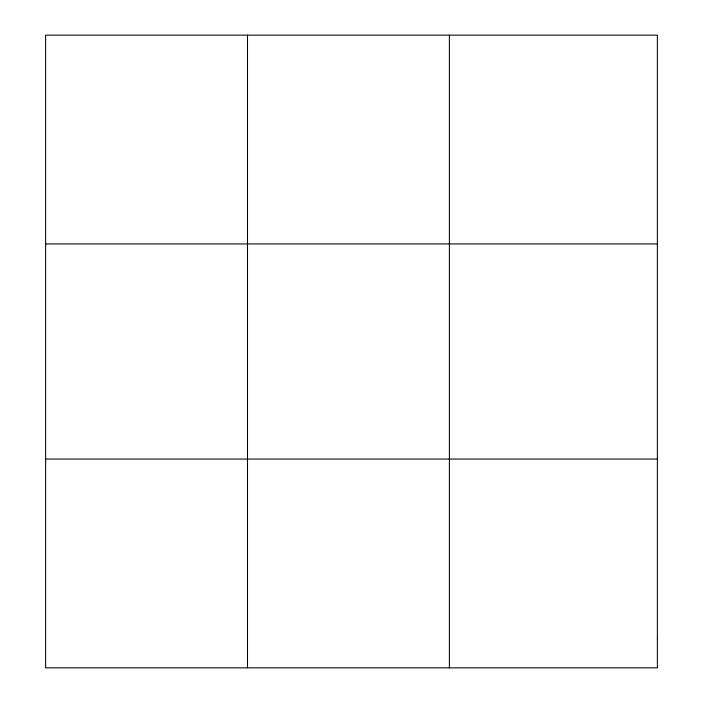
<?xml version="1.0" encoding="UTF-8"?>
<svg xmlns="http://www.w3.org/2000/svg" width="703" height="703" viewBox="0 0 703 703"><rect width="100%" height="100%" fill="white"/><g stroke="black" fill="none" stroke-linecap="round" stroke-linejoin="round"><path stroke-width="1.05" d="M247.5 35.15L247.5 667.85M449.384 35.15L449.384 667.85M45.625 243.941L657.375 243.941M45.625 459.059L657.375 459.059M657.375 638.025L657.375 667.85L45.625 667.85L45.625 35.15L657.375 35.15L657.375 638.025"/></g></svg>
